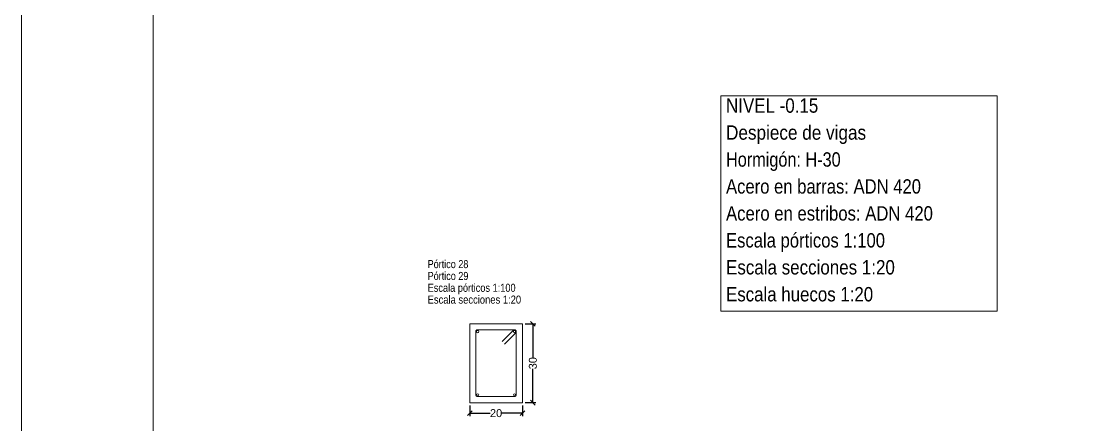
# Model space of a CAD drawing. Header units: millimetres. Extents: x 2 to 158, y -69 to 77.
# Drawn here: x 2.41 to 22.81, y -54.5 to -46.84 of the extents above; entities that cross this region are included whole.
import ezdxf
from ezdxf.enums import TextEntityAlignment as Align

# ---------------------------------------------------------------- set-up
doc = ezdxf.new("R2010")
doc.units = ezdxf.units.MM
for name, color, linetype, lineweight in [('ALZ_REF_REF_ESCALA', 3, 'Continuous', 9), ('ALZ_REF_REFERENCIA_PORTICO', 3, 'Continuous', 9), ('ARM_LONGITUDINAL_Ø8', 32, 'Continuous', 9), ('ARM_TRANSVERSAL_Ø6', 151, 'Continuous', 9), ('RECUAD_LIMITES', 2, 'Continuous', 0), ('RECUAD_MARCO', 1, 'Continuous', 20), ('SEC_CONT_VIG_HORMIGON_SECCION', 2, 'Continuous', 9), ('SEC_COTAS_SEC_DIM_VIGA', 122, 'Continuous', 0), ('TAB_COM_LINEAS', 1, 'Continuous', 9), ('TAB_COM_TEXTOS', 1, 'Continuous', 9)]:
    doc.layers.add(name, color=color, linetype=linetype, lineweight=lineweight)
doc.styles.add('CYPETXT_0.225_romans', font='arial.ttf', dxfattribs={"height": 0.15})
doc.styles.add('CYPETXT_romans', font='arial.ttf', dxfattribs={"height": 0.2})
doc.dimstyles.new('cype_oblique', dxfattribs={"dimtxt": 0.18, "dimasz": 0.18, "dimexe": 0.05625, "dimexo": 0.05625, "dimgap": 0, "dimtad": 0, "dimdec": 4, "dimzin": 0, "dimdsep": 46, "dimtxsty": 'CYPETXT_0.225_romans', "dimblk": 'OBLIQUE', "dimtsz": 0.045, "dimcen": 0.09, "dimadec": 0, "dimazin": 0, "dimtfac": 1, "dimtdec": 4, "dimtofl": 0, "dimtmove": 2, "dimatfit": 3, "dimfxl": 1, "dimtolj": 1, "dimtzin": 0, "dimarcsym": 0})

# ---------------------------------------------------------------- blocks, each defined once
blk = doc.blocks.new('*D76')
at = {"layer": 'Defpoints', "color": 0, "transparency": 16777216}
for p in [(10.924, -54.085), (11.924, -54.085), (11.924, -54.285)]:
    blk.add_point(p, dxfattribs=at)
at = {"layer": 'SEC_COTAS_SEC_DIM_VIGA', "color": 0, "lineweight": -2, "transparency": 16777216}
for p, q in [((10.879, -54.33), (10.969, -54.24)), ((10.924, -54.141), (10.924, -54.341)), ((11.879, -54.33), (11.969, -54.24)), ((11.924, -54.141), (11.924, -54.341)), ((10.924, -54.285), (11.315, -54.285)), ((11.924, -54.285), (11.532, -54.285))]:
    blk.add_line(p, q, dxfattribs=at)
at = {"layer": 'SEC_COTAS_SEC_DIM_VIGA', "color": 0, "transparency": 16777216, "insert": (11.424, -54.285), "char_height": 0.15, "attachment_point": 5, "style": 'CYPETXT_0.225_romans'}
blk.add_mtext('\\A1;20', dxfattribs=at)
blk = doc.blocks.new('_OBLIQUE')
at = {"color": 0, "linetype": 'ByBlock', "lineweight": -2}
blk.add_line((-0.5, -0.5), (0.5, 0.5), dxfattribs=at)
blk = doc.blocks.new('*D77')
at = {"layer": 'Defpoints', "color": 0, "transparency": 16777216}
for p in [(11.924, -52.585), (12.123, -52.585), (11.924, -54.085)]:
    blk.add_point(p, dxfattribs=at)
at = {"layer": 'SEC_COTAS_SEC_DIM_VIGA', "color": 0, "lineweight": -2, "transparency": 16777216}
for p, q in [((11.98, -52.585), (12.18, -52.585)), ((12.168, -52.63), (12.078, -52.54)), ((12.123, -52.585), (12.123, -53.228)), ((12.123, -54.085), (12.123, -53.442)), ((12.168, -54.13), (12.078, -54.04)), ((11.98, -54.085), (12.18, -54.085))]:
    blk.add_line(p, q, dxfattribs=at)
at = {"layer": 'SEC_COTAS_SEC_DIM_VIGA', "color": 0, "transparency": 16777216, "insert": (12.123, -53.335), "char_height": 0.15, "attachment_point": 5, "rotation": 90, "style": 'CYPETXT_0.225_romans'}
blk.add_mtext('\\A1;30', dxfattribs=at)

msp = doc.modelspace()

# ---------------------------------------------------------------- linework, layer by layer
at = {"layer": 'ARM_LONGITUDINAL_Ø8'}
for centre in [(11.07395, -52.73521), (11.77395, -52.73521), (11.07395, -53.93521), (11.77395, -53.93521)]:
    msp.add_circle(centre, 0.02, dxfattribs=at)
at = {"layer": 'ARM_TRANSVERSAL_Ø6'}
msp.add_lwpolyline([(11.58657, -52.97209), (11.7987, -52.75996), (11.80305, -52.75466), (11.80629, -52.74861), (11.80828, -52.74204), (11.80895, -52.73521), (11.80828, -52.72838), (11.80629, -52.72182), (11.80305, -52.71577), (11.7987, -52.71046), (11.7934, -52.70611), (11.78735, -52.70288), (11.78078, -52.70089), (11.77395, -52.70021), (11.07395, -52.70021), (11.06056, -52.70288), (11.0492, -52.71046), (11.04162, -52.72182), (11.03895, -52.73521), (11.03895, -53.93521), (11.04162, -53.94861), (11.0492, -53.95996), (11.06056, -53.96755), (11.07395, -53.97021), (11.77395, -53.97021), (11.78735, -53.96755), (11.7987, -53.95996), (11.80629, -53.94861), (11.80895, -53.93521), (11.80895, -52.73521), (11.80828, -52.72838), (11.80629, -52.72182), (11.80305, -52.71577), (11.7987, -52.71046), (11.7934, -52.70611), (11.78735, -52.70288), (11.78078, -52.70089), (11.77395, -52.70021), (11.76712, -52.70089), (11.76056, -52.70288), (11.75451, -52.70611), (11.7492, -52.71046), (11.53707, -52.9226)], dxfattribs=at)
at = {"layer": 'RECUAD_LIMITES'}
msp.add_lwpolyline([(2.40691, -69.40496), (61.80691, -69.40496), (61.80691, -27.40496), (2.40691, -27.40496), (2.40691, -69.40496)], close=True, dxfattribs=at)
at = {"layer": 'RECUAD_MARCO'}
msp.add_lwpolyline([(4.90691, -68.40496), (60.80691, -68.40496), (60.80691, -28.40496), (4.90691, -28.40496), (4.90691, -68.40496)], close=True, dxfattribs=at)
at = {"layer": 'SEC_CONT_VIG_HORMIGON_SECCION'}
msp.add_lwpolyline([(11.92395, -52.58521), (10.92395, -52.58521), (10.92395, -54.08521), (11.92395, -54.08521), (11.92395, -52.58521)], close=True, dxfattribs=at)
at = {"layer": 'TAB_COM_TEXTOS', "lineweight": 5}
for p, q in [((15.69203, -48.25001), (20.9456, -48.25001)), ((15.69203, -48.25001), (15.69203, -52.34788)), ((20.9456, -48.25001), (20.9456, -52.34788)), ((15.69203, -52.34788), (20.9456, -52.34788))]:
    msp.add_line(p, q, dxfattribs=at)

# ---------------------------------------------------------------- texts
at = {"layer": 'ALZ_REF_REF_ESCALA', "style": 'CYPETXT_romans'}
for s, width, p in [('Escala pórticos 1:100', 0.816209, (10.12395, -51.90121)), ('Escala secciones 1:20', 0.833432, (10.12395, -52.12621))]:
    msp.add_text(s, height=0.1533333, dxfattribs=dict(at, width=width)).set_placement(p, align=Align.MIDDLE_LEFT)
at = {"layer": 'ALZ_REF_REFERENCIA_PORTICO', "style": 'CYPETXT_romans', "width": 0.802493}
for s, p in [('Pórtico 28', (10.12395, -51.45121)), ('Pórtico 29', (10.12395, -51.67621))]:
    msp.add_text(s, height=0.153333, dxfattribs=at).set_placement(p, align=Align.MIDDLE_LEFT)
at = {"layer": 'TAB_COM_LINEAS', "style": 'CYPETXT_romans'}
for s, width, p in [('NIVEL -0.15', 0.842426, (15.79363, -48.57478)), ('Despiece de vigas', 0.852948, (15.79363, -49.08701)), ('Hormigón: H-30', 0.808194, (15.79363, -49.59925)), ('Acero en barras: ADN 420', 0.827218, (15.79363, -50.11148)), ('Acero en estribos: ADN 420', 0.830636, (15.79363, -50.62371)), ('Escala pórticos 1:100', 0.82738, (15.79363, -51.13595)), ('Escala secciones 1:20', 0.844437, (15.79363, -51.64818)), ('Escala huecos 1:20', 0.838794, (15.79363, -52.16041))]:
    msp.add_text(s, height=0.2733333, dxfattribs=dict(at, width=width)).set_placement(p)

# ---------------------------------------------------------------- dimensions: what is measured, and where the dimension line sits
at = {"layer": 'SEC_COTAS_SEC_DIM_VIGA'}
for p1, p2, text, picture, middle in [((11.92395, -54.08521), (11.92395, -52.58521), '30', '*D77', (12.12345, -53.33521)), ((10.92395, -54.08521), (11.92395, -54.08521), '20', '*D76', (11.42395, -54.28471))]:
    dim = msp.add_aligned_dim(p1=p1, p2=p2, distance=-0.1995, text=text, dimstyle='cype_oblique', dxfattribs=at)
    dim.commit()
    dim.dimension.update_dxf_attribs({"geometry": picture, "text_midpoint": middle})

doc.saveas('drawing.dxf')
